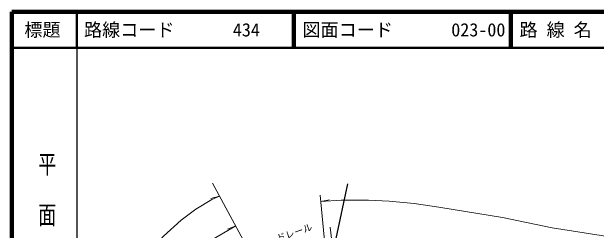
# Model space of a CAD drawing. Units: millimetres at full size, sheet at 1:1000; details may follow other scales. Extents: x 40000 to 680000, y 20000 to 380000.
# Drawn here: x 40000 to 201616, y 319603 to 380000 of the extents above; entities that cross this region are included whole.
import ezdxf
from ezdxf.enums import TextEntityAlignment as Align

# ---------------------------------------------------------------- set-up
doc = ezdxf.new("R2010")
doc.units = ezdxf.units.MM
doc.header["$LTSCALE"] = 1000
for name, color, linetype, lineweight in [('M-BGD', 7, 'Continuous', 25), ('M-STR-HTXT', 7, 'Continuous', 13), ('M-TTL', 2, 'Continuous', 140), ('M-TTL-BAND', 7, 'Continuous', 25), ('M-TTL-LINE', 7, 'Continuous', 50)]:
    doc.layers.add(name, color=color, linetype=linetype, lineweight=lineweight)
doc.layers.add('M-TTL-TXT', color=7, linetype='Continuous')
doc.styles.add('@ＭＳ ゴシック', font='')
doc.styles.add('ＭＳ ゴシック', font='')
doc.styles.get('@ＭＳ ゴシック').set_extended_font_data('@MS Gothic')
doc.styles.get('ＭＳ ゴシック').set_extended_font_data('MS Gothic')

msp = doc.modelspace()

# ---------------------------------------------------------------- linework, layer by layer
at = {"layer": 'M-BGD'}
msp.add_lwpolyline([(132851, 332416), (129606, 317316), (126568, 309490)], dxfattribs=at)
at = {"layer": 'M-STR-HTXT'}
for p, q in [((115940, 295145), (95473, 332655)), ((97444, 329043), (95081, 328376)), ((127805, 301625), (125319, 329352)), ((125480, 327555), (127887, 328041)), ((101922, 320836), (99650, 319906)), ((130531, 300779), (128060, 320433))]:
    msp.add_line(p, q, dxfattribs=at)
for points in [[(125480, 327555), (131056, 327889), (138622, 327931), (144360, 327667), (151280, 327014), (158073, 326023), (175681, 323107), (189385, 320285), (225392, 314710), (239957, 313004), (249261, 312407), (259803, 312321), (269526, 313129), (287736, 315313), (299724, 317661), (310562, 320456), (319176, 323254), (328294, 326951), (336075, 330573), (341056, 333562)], [(59798, 288158), (64254, 295014), (69107, 301987), (73709, 308200), (78305, 313952), (81978, 317937), (86883, 322376), (90938, 325464), (95295, 328097), (97444, 329043)], [(60112, 272628), (61670, 275069), (75144, 296620), (76583, 298893), (77866, 300666), (79791, 303080), (82509, 306135), (85757, 309499), (88324, 311800), (91613, 314337), (95311, 316977), (101922, 320836)]]:
    msp.add_lwpolyline(points, dxfattribs=at)
at = {"layer": 'M-TTL'}
for p, q in [((40000, 380000), (40000, 20000)), ((680000, 380000), (40000, 380000))]:
    msp.add_line(p, q, dxfattribs=at)
at = {"layer": 'M-TTL-BAND'}
msp.add_line((58000, 370000), (58000, 20000), dxfattribs=at)
at = {"layer": 'M-TTL-LINE'}
for p, q in [((58000, 380000), (58000, 370000)), ((117750, 380000), (117750, 370000)), ((118250, 380000), (118250, 370000)), ((177750, 380000), (177750, 370000)), ((178250, 380000), (178250, 370000)), ((40000, 370000), (680000, 370000))]:
    msp.add_line(p, q, dxfattribs=at)

# ---------------------------------------------------------------- texts
at = {"layer": 'M-STR-HTXT', "style": 'ＭＳ ゴシック'}
msp.add_text('ガードレール', height=1833, rotation=18.955, dxfattribs=at).set_placement((116193, 316741), align=Align.BOTTOM_CENTER)
at = {"layer": 'M-TTL-BAND', "style": '@ＭＳ ゴシック', "width": 1.4}
msp.add_text('平  面  図', height=3666, rotation=270, dxfattribs=at).set_placement((49777, 306475), align=Align.MIDDLE_RIGHT)
at = {"layer": 'M-TTL-TXT', "style": 'ＭＳ ゴシック'}
msp.add_text('標題', height=3666, dxfattribs=at).set_placement((48500, 375000), align=Align.MIDDLE_CENTER)
for s, p in [('路線コード', (60000, 375000)), ('434', (101142, 375000)), ('図面コード', (120380, 375000)), ('023-00', (161521, 375000)), ('路 線 名', (180380, 375000))]:
    msp.add_text(s, height=3666, dxfattribs=at).set_placement(p, align=Align.MIDDLE_LEFT)

doc.saveas('drawing.dxf')
